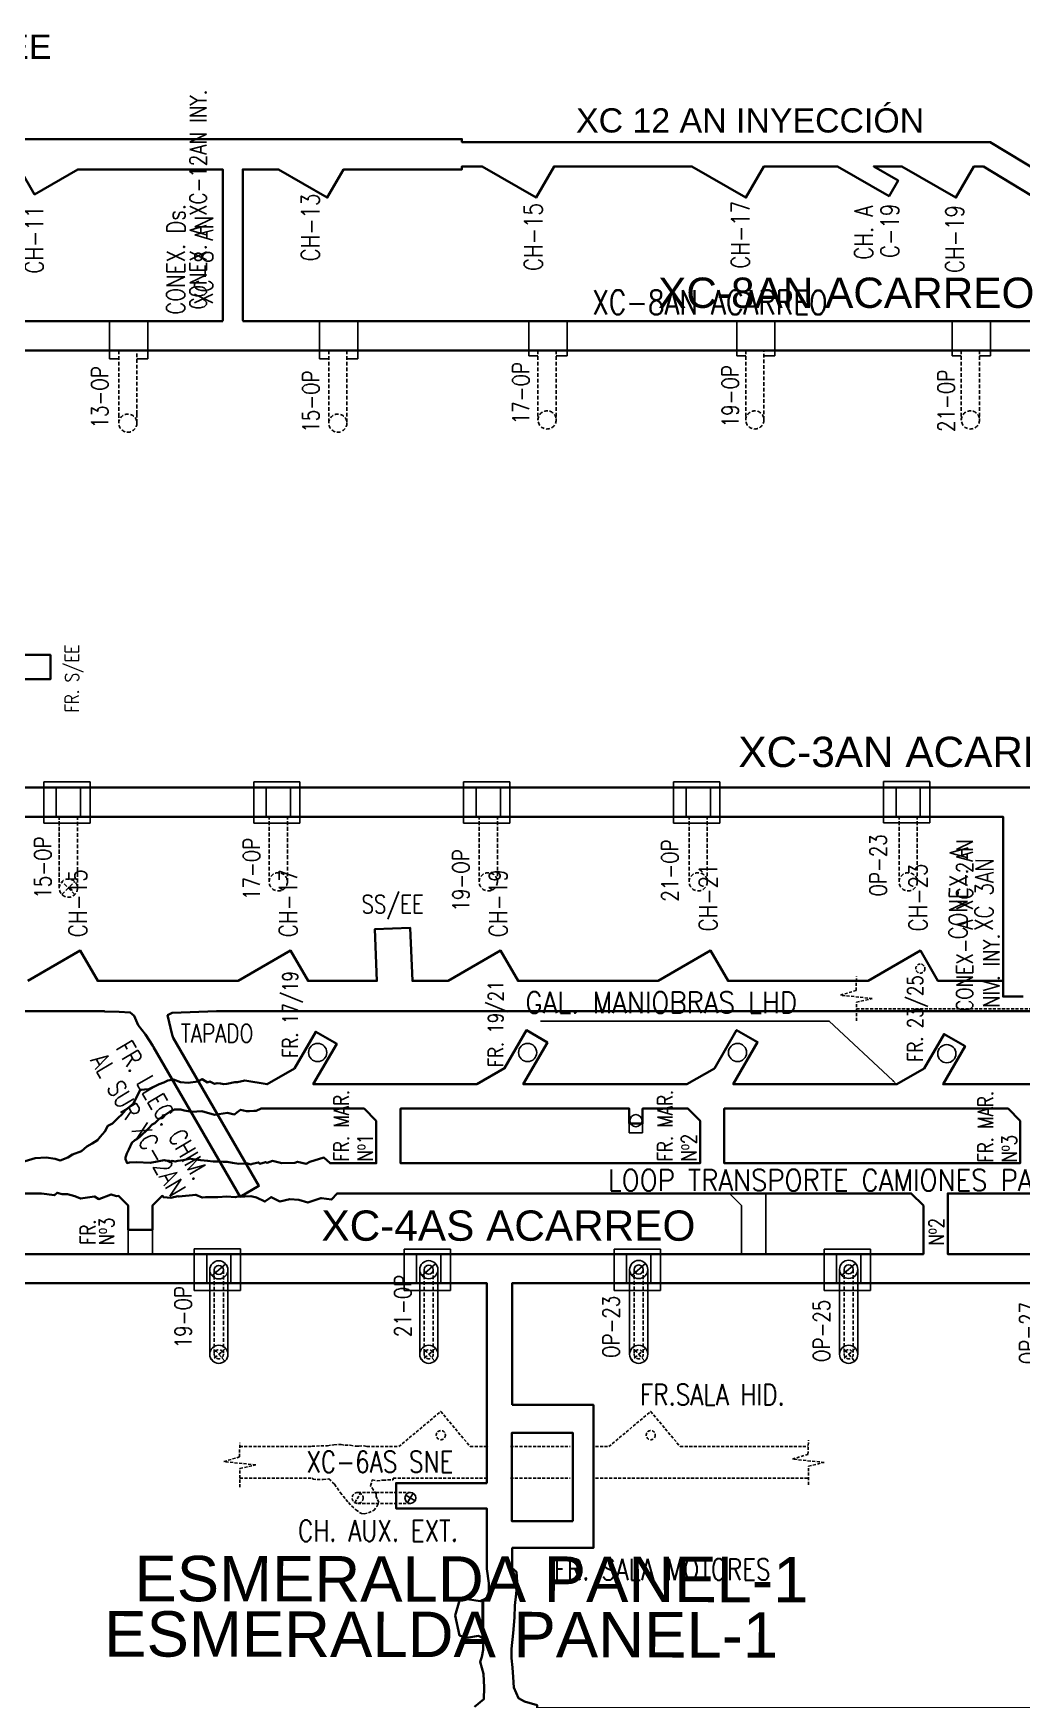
# Model space of a CAD drawing. Header units: millimetres. Extents: x -28 to 1943, y -5245 to 2752.
# Drawn here: x 1180.9 to 1343.9, y -2032.4 to -1757.3 of the extents above; entities that cross this region are included whole.
import ezdxf
from ezdxf.enums import TextEntityAlignment as Align

# ---------------------------------------------------------------- set-up
doc = ezdxf.new("R2010")
doc.units = ezdxf.units.MM
doc.linetypes.add('DASHED', pattern=[0.75, 0.5, -0.25])
doc.linetypes.add('HIDDEN', pattern=[0.375, 0.25, -0.125])
doc.styles.add('ARIAL', font='arial.ttf')
doc.styles.add('DG-T1-473 TO 560$1$Standard', font='arial.ttf')
doc.styles.add('ROMANS', font='romans.shx', dxfattribs={"width": 0.8})

msp = doc.modelspace()

# ---------------------------------------------------------------- linework, layer by layer
at = {"color": 8, "linetype": 'DASHED'}
for p, q in [((1212.137, -1804.84), (1212.137, -1779.758)), ((1215.437, -1804.84), (1215.437, -1779.758))]:
    msp.add_line(p, q, dxfattribs=at)
at = {"color": 7, "linetype": 'Continuous'}
for p, q in [((1012.719, -1804.835), (1212.137, -1804.835)), ((1012.719, -1804.835), (1212.137, -1804.835)), ((1012.719, -1804.835), (1212.137, -1804.835)), ((1215.437, -1804.835), (1350.218, -1804.835))]:
    msp.add_line(p, q, dxfattribs=at)
at = {"color": 7}
for p, q in [((1099.669, -1804.837), (1212.137, -1804.84)), ((1099.669, -1804.837), (1212.137, -1804.84)), ((1193.466, -1804.861), (1193.466, -1811.041)), ((1193.466, -1804.861), (1193.466, -1811.041)), ((1199.766, -1811.041), (1199.766, -1804.861)), ((1199.766, -1811.041), (1199.766, -1804.861)), ((1228.107, -1804.835), (1228.107, -1811.015)), ((1234.407, -1811.015), (1234.407, -1804.835)), ((1262.632, -1804.832), (1262.632, -1810.519)), ((1262.632, -1804.832), (1262.632, -1810.519)), ((1262.632, -1804.832), (1262.632, -1810.519)), ((1262.632, -1804.832), (1262.632, -1810.519)), ((1262.632, -1804.832), (1262.632, -1810.519)), ((1268.932, -1810.519), (1268.932, -1804.832)), ((1268.932, -1810.519), (1268.932, -1804.832)), ((1268.932, -1810.519), (1268.932, -1804.832)), ((1268.932, -1810.519), (1268.932, -1804.832)), ((1268.932, -1810.519), (1268.932, -1804.832)), ((1296.922, -1804.832), (1296.922, -1810.519)), ((1303.222, -1810.519), (1303.222, -1804.832)), ((1303.222, -1810.519), (1303.222, -1804.832)), ((1303.222, -1810.519), (1303.222, -1804.832)), ((1303.222, -1810.519), (1303.222, -1804.832)), ((1303.222, -1810.519), (1303.222, -1804.832)), ((1332.482, -1804.832), (1332.482, -1810.519)), ((1338.782, -1810.519), (1338.782, -1804.832)), ((1193.466, -1811.041), (1194.966, -1811.041)), ((1193.466, -1811.041), (1194.966, -1811.041)), ((1197.966, -1811.041), (1199.766, -1811.041)), ((1197.966, -1811.041), (1199.766, -1811.041)), ((1228.107, -1811.015), (1229.607, -1811.015)), ((1228.107, -1811.015), (1229.607, -1811.015)), ((1228.107, -1811.015), (1229.607, -1811.015)), ((1232.607, -1811.015), (1234.407, -1811.015)), ((1262.632, -1810.519), (1264.132, -1810.519)), ((1262.632, -1810.519), (1264.132, -1810.519)), ((1262.632, -1810.519), (1264.132, -1810.519)), ((1262.632, -1810.519), (1264.132, -1810.519)), ((1262.632, -1810.519), (1264.132, -1810.519)), ((1267.132, -1810.519), (1268.932, -1810.519)), ((1267.132, -1810.519), (1268.932, -1810.519)), ((1267.132, -1810.519), (1268.932, -1810.519)), ((1267.132, -1810.519), (1268.932, -1810.519)), ((1267.132, -1810.519), (1268.932, -1810.519)), ((1296.922, -1810.519), (1298.422, -1810.519)), ((1296.922, -1810.519), (1298.422, -1810.519)), ((1296.922, -1810.519), (1298.422, -1810.519)), ((1296.922, -1810.519), (1298.422, -1810.519)), ((1296.922, -1810.519), (1298.422, -1810.519)), ((1296.922, -1810.519), (1298.422, -1810.519)), ((1296.922, -1810.519), (1298.422, -1810.519)), ((1296.922, -1810.519), (1298.422, -1810.519)), ((1296.922, -1810.519), (1298.422, -1810.519)), ((1301.422, -1810.519), (1303.222, -1810.519)), ((1301.422, -1810.519), (1303.222, -1810.519)), ((1301.422, -1810.519), (1303.222, -1810.519)), ((1301.422, -1810.519), (1303.222, -1810.519)), ((1301.422, -1810.519), (1303.222, -1810.519)), ((1332.482, -1810.519), (1333.982, -1810.519)), ((1332.482, -1810.519), (1333.982, -1810.519)), ((1332.482, -1810.519), (1333.982, -1810.519)), ((1332.482, -1810.519), (1333.982, -1810.519)), ((1332.482, -1810.519), (1333.982, -1810.519)), ((1332.482, -1810.519), (1333.982, -1810.519)), ((1332.482, -1810.519), (1333.982, -1810.519)), ((1332.482, -1810.519), (1333.982, -1810.519)), ((1332.482, -1810.519), (1333.982, -1810.519)), ((1336.982, -1810.519), (1338.782, -1810.519)), ((1336.982, -1810.519), (1338.782, -1810.519)), ((1336.982, -1810.519), (1338.782, -1810.519)), ((1336.982, -1810.519), (1338.782, -1810.519)), ((1336.982, -1810.519), (1338.782, -1810.519)), ((1336.982, -1810.519), (1338.782, -1810.519)), ((1336.982, -1810.519), (1338.782, -1810.519)), ((1336.982, -1810.519), (1338.782, -1810.519)), ((1336.982, -1810.519), (1338.782, -1810.519)), ((1182.585, -1880.892), (1190.226, -1880.892)), ((1182.585, -1887.716), (1182.585, -1880.892)), ((1190.226, -1880.892), (1190.226, -1887.716)), ((1217.226, -1880.878), (1224.867, -1880.878)), ((1217.226, -1887.702), (1217.226, -1880.878)), ((1224.867, -1880.878), (1224.867, -1887.702)), ((1251.867, -1880.863), (1259.508, -1880.863)), ((1251.867, -1887.687), (1251.867, -1880.863)), ((1259.508, -1880.863), (1259.508, -1887.687)), ((1286.508, -1880.848), (1294.149, -1880.848)), ((1286.508, -1887.672), (1286.508, -1880.848)), ((1294.149, -1880.848), (1294.149, -1887.672)), ((1321.149, -1880.834), (1328.79, -1880.834)), ((1321.149, -1887.658), (1321.149, -1880.834)), ((1328.79, -1880.834), (1328.79, -1887.658)), ((1184.651, -1886.635), (1184.651, -1881.835)), ((1184.651, -1886.635), (1184.651, -1881.835)), ((1184.651, -1886.635), (1184.651, -1881.835)), ((1188.651, -1886.635), (1188.651, -1881.835)), ((1219.292, -1886.635), (1219.292, -1881.835)), ((1219.292, -1886.635), (1219.292, -1881.835)), ((1219.292, -1886.635), (1219.292, -1881.835)), ((1219.292, -1886.635), (1219.292, -1881.835)), ((1223.292, -1886.635), (1223.292, -1881.835)), ((1223.292, -1886.635), (1223.292, -1881.835)), ((1223.292, -1886.635), (1223.292, -1881.835)), ((1223.292, -1886.635), (1223.292, -1881.835)), ((1253.933, -1886.635), (1253.933, -1881.835)), ((1253.933, -1886.635), (1253.933, -1881.835)), ((1253.933, -1886.635), (1253.933, -1881.835)), ((1253.933, -1886.635), (1253.933, -1881.835)), ((1253.933, -1886.635), (1253.933, -1881.835)), ((1253.933, -1886.635), (1253.933, -1881.835)), ((1253.933, -1886.635), (1253.933, -1881.835)), ((1253.933, -1886.635), (1253.933, -1881.835)), ((1253.933, -1886.635), (1253.933, -1881.835)), ((1253.933, -1886.635), (1253.933, -1881.835)), ((1257.933, -1886.635), (1257.933, -1881.835)), ((1257.933, -1886.635), (1257.933, -1881.835)), ((1257.933, -1886.635), (1257.933, -1881.835)), ((1257.933, -1886.635), (1257.933, -1881.835)), ((1257.933, -1886.635), (1257.933, -1881.835)), ((1257.933, -1886.635), (1257.933, -1881.835)), ((1257.933, -1886.635), (1257.933, -1881.835)), ((1257.933, -1886.635), (1257.933, -1881.835)), ((1257.933, -1886.635), (1257.933, -1881.835)), ((1257.933, -1886.635), (1257.933, -1881.835)), ((1288.574, -1886.635), (1288.574, -1881.835)), ((1288.574, -1886.635), (1288.574, -1881.835)), ((1288.574, -1886.635), (1288.574, -1881.835)), ((1288.574, -1886.635), (1288.574, -1881.835)), ((1288.574, -1886.635), (1288.574, -1881.835)), ((1288.574, -1886.635), (1288.574, -1881.835)), ((1288.574, -1886.635), (1288.574, -1881.835)), ((1288.574, -1886.635), (1288.574, -1881.835)), ((1288.574, -1886.635), (1288.574, -1881.835)), ((1288.574, -1886.635), (1288.574, -1881.835)), ((1292.574, -1886.635), (1292.574, -1881.835)), ((1292.574, -1886.635), (1292.574, -1881.835)), ((1292.574, -1886.635), (1292.574, -1881.835)), ((1292.574, -1886.635), (1292.574, -1881.835)), ((1292.574, -1886.635), (1292.574, -1881.835)), ((1292.574, -1886.635), (1292.574, -1881.835)), ((1292.574, -1886.635), (1292.574, -1881.835)), ((1292.574, -1886.635), (1292.574, -1881.835)), ((1292.574, -1886.635), (1292.574, -1881.835)), ((1292.574, -1886.635), (1292.574, -1881.835)), ((1323.215, -1886.635), (1323.215, -1881.835)), ((1323.215, -1886.635), (1323.215, -1881.835)), ((1323.215, -1886.635), (1323.215, -1881.835)), ((1323.215, -1886.635), (1323.215, -1881.835)), ((1323.215, -1886.635), (1323.215, -1881.835)), ((1323.215, -1886.635), (1323.215, -1881.835)), ((1327.215, -1886.635), (1327.215, -1881.835)), ((1327.215, -1886.635), (1327.215, -1881.835)), ((1327.215, -1886.635), (1327.215, -1881.835)), ((1327.215, -1886.635), (1327.215, -1881.835)), ((1327.215, -1886.635), (1327.215, -1881.835)), ((1327.215, -1886.635), (1327.215, -1881.835)), ((1190.226, -1887.716), (1182.585, -1887.716)), ((1224.867, -1887.702), (1217.226, -1887.702)), ((1259.508, -1887.687), (1251.867, -1887.687)), ((1294.149, -1887.672), (1286.508, -1887.672)), ((1328.79, -1887.658), (1321.149, -1887.658)), ((1207.411, -1964.868), (1207.411, -1957.956)), ((1207.411, -1957.956), (1215.052, -1957.956)), ((1215.052, -1957.956), (1215.052, -1964.868)), ((1242.052, -1958.044), (1249.693, -1958.044)), ((1242.052, -1964.868), (1242.052, -1958.044)), ((1249.693, -1958.044), (1249.693, -1964.868)), ((1276.693, -1958.044), (1284.334, -1958.044)), ((1276.693, -1964.868), (1276.693, -1958.044)), ((1284.334, -1958.044), (1284.334, -1964.868)), ((1311.334, -1958.044), (1318.975, -1958.044)), ((1311.334, -1964.868), (1311.334, -1958.044)), ((1318.975, -1958.044), (1318.975, -1964.868)), ((1209.477, -1963.635), (1209.477, -1958.835)), ((1213.477, -1963.635), (1213.477, -1958.835)), ((1244.118, -1963.635), (1244.118, -1958.835)), ((1244.118, -1963.635), (1244.118, -1958.835)), ((1248.118, -1963.635), (1248.118, -1958.835)), ((1248.118, -1963.635), (1248.118, -1958.835)), ((1278.759, -1963.635), (1278.759, -1958.835)), ((1278.759, -1963.635), (1278.759, -1958.835)), ((1282.759, -1963.635), (1282.759, -1958.835)), ((1282.759, -1963.635), (1282.759, -1958.835)), ((1313.4, -1963.635), (1313.4, -1958.835)), ((1313.4, -1963.635), (1313.4, -1958.835)), ((1313.4, -1963.635), (1313.4, -1958.835)), ((1313.4, -1963.635), (1313.4, -1958.835)), ((1317.4, -1963.635), (1317.4, -1958.835)), ((1317.4, -1963.635), (1317.4, -1958.835)), ((1317.4, -1963.635), (1317.4, -1958.835)), ((1317.4, -1963.635), (1317.4, -1958.835)), ((1317.4, -1963.635), (1317.4, -1958.835)), ((1317.4, -1963.635), (1317.4, -1958.835)), ((1215.052, -1964.868), (1207.411, -1964.868)), ((1249.693, -1964.868), (1242.052, -1964.868)), ((1284.334, -1964.868), (1276.693, -1964.868)), ((1318.975, -1964.868), (1311.334, -1964.868))]:
    msp.add_line(p, q, dxfattribs=at)
at = {"color": 7, "linetype": 'Continuous', "lineweight": 35}
msp.add_line((1215.437, -1804.835), (1350.218, -1804.835), dxfattribs=at)
at = {"color": 8, "linetype": 'HIDDEN', "ltscale": 2.5}
for p, q in [((1194.966, -1809.64), (1194.966, -1820.149)), ((1194.966, -1809.64), (1194.966, -1820.149)), ((1197.966, -1820.149), (1197.966, -1809.64)), ((1197.966, -1820.149), (1197.966, -1809.64)), ((1229.607, -1809.64), (1229.607, -1821.573)), ((1232.607, -1809.64), (1232.607, -1821.649)), ((1264.132, -1809.641), (1264.132, -1821.127)), ((1264.132, -1809.641), (1264.132, -1821.127)), ((1267.132, -1809.641), (1267.132, -1821.127)), ((1298.422, -1809.642), (1298.422, -1821.127)), ((1301.422, -1821.127), (1301.422, -1809.642)), ((1301.422, -1821.127), (1301.422, -1809.642)), ((1333.982, -1809.643), (1333.982, -1821.127)), ((1336.982, -1809.643), (1336.982, -1821.127)), ((1194.966, -1820.149), (1194.966, -1821.649)), ((1194.966, -1820.149), (1194.966, -1821.649)), ((1197.966, -1821.649), (1197.966, -1820.149)), ((1197.966, -1821.649), (1197.966, -1820.149)), ((1185.151, -1898.408), (1185.151, -1886.635)), ((1185.151, -1897.382), (1185.151, -1886.635)), ((1188.151, -1898.408), (1188.151, -1886.635)), ((1219.792, -1897.382), (1219.792, -1886.635)), ((1222.792, -1897.382), (1222.792, -1886.635)), ((1222.792, -1897.382), (1222.792, -1886.635)), ((1222.792, -1897.382), (1222.792, -1886.635)), ((1222.792, -1897.382), (1222.792, -1886.635)), ((1222.792, -1897.382), (1222.792, -1886.635)), ((1222.792, -1897.382), (1222.792, -1886.635)), ((1254.433, -1897.382), (1254.433, -1886.635)), ((1254.433, -1897.382), (1254.433, -1886.635)), ((1254.433, -1897.382), (1254.433, -1886.635)), ((1254.433, -1897.382), (1254.433, -1886.635)), ((1254.433, -1897.382), (1254.433, -1886.635)), ((1257.433, -1897.382), (1257.433, -1886.635)), ((1289.074, -1897.382), (1289.074, -1886.635)), ((1289.074, -1897.382), (1289.074, -1886.635)), ((1289.074, -1897.382), (1289.074, -1886.635)), ((1289.074, -1897.382), (1289.074, -1886.635)), ((1289.074, -1897.382), (1289.074, -1886.635)), ((1289.074, -1897.382), (1289.074, -1886.635)), ((1289.074, -1897.382), (1289.074, -1886.635)), ((1289.074, -1897.382), (1289.074, -1886.635)), ((1289.074, -1897.382), (1289.074, -1886.635)), ((1289.074, -1897.382), (1289.074, -1886.635)), ((1292.074, -1897.382), (1292.074, -1886.635)), ((1292.074, -1897.382), (1292.074, -1886.635)), ((1292.074, -1897.382), (1292.074, -1886.635)), ((1292.074, -1897.382), (1292.074, -1886.635)), ((1292.074, -1897.382), (1292.074, -1886.635)), ((1292.074, -1897.382), (1292.074, -1886.635)), ((1292.074, -1897.382), (1292.074, -1886.635)), ((1292.074, -1897.382), (1292.074, -1886.635)), ((1292.074, -1897.382), (1292.074, -1886.635)), ((1292.074, -1897.382), (1292.074, -1886.635)), ((1323.715, -1897.382), (1323.715, -1886.635)), ((1326.715, -1897.382), (1326.715, -1886.635)), ((1187.728, -1899.466), (1185.588, -1897.363)), ((1185.593, -1899.485), (1187.695, -1897.345)), ((1210.727, -1961.451), (1210.727, -1975.382)), ((1212.227, -1961.451), (1212.227, -1975.382)), ((1245.368, -1961.422), (1245.368, -1975.382)), ((1246.868, -1961.422), (1246.868, -1975.382)), ((1280.009, -1961.393), (1280.009, -1975.382)), ((1281.509, -1961.393), (1281.509, -1975.382)), ((1314.65, -1961.364), (1314.65, -1975.382)), ((1316.15, -1961.364), (1316.15, -1975.382)), ((1212.61, -1974.399), (1210.344, -1976.366)), ((1212.46, -1976.515), (1210.494, -1974.249)), ((1247.251, -1974.399), (1244.985, -1976.366)), ((1247.101, -1976.515), (1245.135, -1974.249)), ((1281.892, -1974.399), (1279.626, -1976.366)), ((1281.742, -1976.515), (1279.776, -1974.249)), ((1316.533, -1974.399), (1314.267, -1976.366)), ((1316.383, -1976.515), (1314.417, -1974.249))]:
    msp.add_line(p, q, dxfattribs=at)
at = {"color": 252, "linetype": 'DASHED'}
for p, q in [((1327.247, -1908.746), (1318.593, -1913.743)), ((1330.132, -1913.743), (1327.247, -1908.746)), ((1316.658, -1913.744), (1318.593, -1913.743)), ((1330.132, -1913.743), (1340.886, -1913.743)), ((1316.694, -1918.339), (1379.162, -1918.346)), ((1241.176, -1990.635), (1248.094, -1984.831)), ((1248.094, -1984.831), (1252.964, -1990.635)), ((1275.817, -1990.635), (1282.735, -1984.831)), ((1282.735, -1984.831), (1287.605, -1990.635)), ((1214.927, -1990.635), (1226.827, -1990.635)), ((1226.827, -1990.554), (1226.827, -1990.635)), ((1235.901, -1990.635), (1241.176, -1990.635)), ((1252.964, -1990.635), (1255.983, -1990.635)), ((1259.583, -1990.635), (1269.433, -1990.635)), ((1273.633, -1990.635), (1275.817, -1990.635)), ((1287.605, -1990.635), (1308.648, -1990.635)), ((1214.959, -1995.835), (1226.962, -1995.835)), ((1226.962, -1996.016), (1226.962, -1995.835)), ((1240.247, -1995.835), (1255.983, -1995.835)), ((1240.247, -1996.129), (1240.247, -1995.835)), ((1259.583, -1995.835), (1269.433, -1995.835)), ((1273.633, -1995.835), (1308.648, -1995.835)), ((1233.911, -1999.864), (1234.861, -1998.335)), ((1234.404, -1999.999), (1243.088, -1999.999)), ((1234.413, -1998.199), (1243.088, -1998.199))]:
    msp.add_line(p, q, dxfattribs=at)
for p, q in [((1219.431, -1930.811), (1223.951, -1928.202)), ((1279.2, -1938.811), (1279.2, -1936.811)), ((1281.4, -1938.811, 30.096), (1279.2, -1938.811, 30.096)), ((1281.4, -1938.811), (1281.4, -1937.305)), ((1295.735, -1948.835), (1297.735, -1950.835)), ((1301.735, -1958.711), (1301.735, -1948.835)), ((1297.735, -1950.835), (1297.735, -1958.711)), ((1209.977, -1961.451), (1209.977, -1971.108)), ((1212.61, -1960.468), (1210.344, -1962.435)), ((1212.977, -1961.451), (1212.977, -1971.108)), ((1244.618, -1961.422), (1244.618, -1975.382)), ((1247.251, -1960.439), (1244.985, -1962.406)), ((1247.618, -1961.422), (1247.618, -1975.382)), ((1279.259, -1961.393), (1279.259, -1975.382)), ((1281.892, -1960.41), (1279.626, -1962.377)), ((1282.259, -1961.393), (1282.259, -1975.382)), ((1313.9, -1961.364), (1313.9, -1972.5)), ((1316.533, -1960.381), (1314.267, -1962.348)), ((1316.9, -1961.364), (1316.9, -1972.5)), ((1209.977, -1971.108), (1209.977, -1975.382)), ((1212.977, -1971.108), (1212.977, -1975.382)), ((1313.9, -1972.5), (1313.9, -1975.382)), ((1316.9, -1972.5), (1316.9, -1975.382)), ((1242.324, -1998.624), (1243.852, -1999.575)), ((1242.613, -1999.864), (1243.563, -1998.335))]:
    msp.add_line(p, q)
at = {"linetype": 'Continuous'}
for p, q in [((1254.952, -2022.188), (1254.952, -2015.945)), ((1255.152, -2022.29), (1255.152, -2015.854))]:
    msp.add_line(p, q, dxfattribs=at)
at = {"color": 254, "lineweight": 35}
msp.add_lwpolyline([(910.644, -1786.991), (916.018, -1780.586), (923.651, -1786.991), (945.285, -1786.991), (950.74, -1780.655), (958.292, -1786.991), (979.926, -1786.991), (985.3, -1780.586), (991.635, -1785.903), (1003.641, -1778.271, -0.1425267), (1015.712, -1774.758), (1172.686, -1774.758), (1172.686, -1763.42), (1178.045, -1763.42), (1178.045, -1774.758), (1251.592, -1774.758), (1251.592, -1775.258), (1338.752, -1775.258), (1347.188, -1780.387), (1358.787, -1781.608), (1358.21, -1787.089), (1370.004, -1794.259)], format="xyb", dxfattribs=at)
for points in [[(1178.68, -1779.758), (1181.07, -1783.898), (1188.241, -1779.758), (1212.137, -1779.758), (1212.137, -1804.732)], [(1350.218, -1786.911), (1337.631, -1779.258), (1336.069, -1779.258), (1333.099, -1784.403), (1324.187, -1779.258), (1319.53, -1779.258), (1323.554, -1781.581), (1322.054, -1784.18), (1313.531, -1779.258), (1301.428, -1779.258), (1298.458, -1784.403), (1289.546, -1779.258), (1266.787, -1779.258), (1263.817, -1784.403), (1254.905, -1779.258), (1251.592, -1779.258), (1251.592, -1779.758), (1232.048, -1779.758), (1229.36, -1784.414), (1221.297, -1779.758), (1215.437, -1779.758), (1215.437, -1804.732)], [(1340.886, -1886.735), (1340.886, -1913.743), (1330.132, -1913.743), (1327.247, -1908.746), (1318.593, -1913.743), (1295.492, -1913.744), (1292.606, -1908.746), (1283.95, -1913.745), (1260.852, -1913.746), (1257.965, -1908.746), (1249.307, -1913.746), (1243.413, -1913.746), (1243.043, -1904.958), (1237.204, -1905.204), (1237.564, -1913.746), (1226.211, -1913.747), (1223.324, -1908.746), (1214.662, -1913.747), (1191.499, -1913.748), (1188.611, -1908.746), (1179.949, -1913.748)], [(924.396, -1918.758), (1192.615, -1918.748), (1192.615, -1918.773), (1195.048, -1918.858), (1196.853, -1918.938), (1197.491, -1919.481), (1198.178, -1921.054), (1199.385, -1922.561), (1200.614, -1924.483), (1200.699, -1924.664), (1214.973, -1949.385), (1218.091, -1947.584), (1203.971, -1923.131), (1203.971, -1923.131), (1203.799, -1922.621), (1203.032, -1919.411), (1203.77, -1919.029), (1206.775, -1918.874), (1211.083, -1918.747), (1234.592, -1918.746), (1379.163, -1918.741)]]:
    msp.add_lwpolyline(points, dxfattribs=at)
at = {"color": 7, "lineweight": 35}
for points in [[(1212.137, -1804.835), (1012.719, -1804.835, 0.1449931), (946.055, -1824.582), (885.25, -1864.071, 0.1823348), (834.061, -1933.673, -0.5777399), (832.382, -1934.101), (813.844, -1915.083), (760.298, -1906.547), (758.744, -1905.57), (757.43, -1903.993), (756.768, -1902.364), (756.662, -1899.892), (758.327, -1889.452), (759.188, -1887.148), (761.039, -1885.251), (764.449, -1884.228), (830.378, -1884.228), (832.415, -1884.573), (834.148, -1885.506), (835.997, -1887.807)], [(1212.137, -1804.835), (1012.719, -1804.835, 0.1449931), (946.055, -1824.582), (885.25, -1864.071, 0.1823348), (834.061, -1933.673, -0.5777399), (832.382, -1934.101), (813.844, -1915.083), (760.298, -1906.547), (758.744, -1905.57), (757.43, -1903.993), (756.768, -1902.364), (756.662, -1899.892), (758.327, -1889.452), (759.188, -1887.148), (761.039, -1885.251), (764.449, -1884.228), (830.378, -1884.228), (832.415, -1884.573), (834.148, -1885.506), (835.997, -1887.807)], [(1530.027, -2050.309), (1483.68, -2037.185, 0.0586848), (1455.243, -2033.835), (1263.992, -2033.835), (1263.992, -2033.291), (1261.936, -2032.702), (1260.92, -2032.168), (1260.128, -2030.411), (1260.066, -2028.713), (1259.925, -2027.068), (1259.785, -2025.578), (1259.785, -2024.024), (1260.033, -2021.426), (1260.255, -2018.822), (1260.321, -2016.856), (1260.537, -2014.918), (1260.726, -2013.014), (1260.58, -2011.314), (1259.882, -2010.68), (1259.882, -2007.356), (1273.28, -2007.356), (1273.28, -1983.736), (1259.882, -1983.736)], [(1530.027, -2050.309), (1483.68, -2037.185, 0.0586848), (1455.243, -2033.835), (1263.992, -2033.835), (1263.992, -2033.291), (1261.936, -2032.702), (1260.92, -2032.168), (1260.128, -2030.411), (1260.066, -2028.713), (1259.925, -2027.068), (1259.785, -2025.578), (1259.785, -2024.024), (1260.033, -2021.426), (1260.255, -2018.822), (1260.321, -2016.856), (1260.537, -2014.918), (1260.726, -2013.014), (1260.58, -2011.314), (1259.882, -2010.68), (1259.882, -2007.356), (1273.28, -2007.356), (1273.28, -1983.736), (1259.882, -1983.736)]]:
    msp.add_lwpolyline(points, format="xyb", dxfattribs=at)
for points in [[(1175.188, -1809.639), (1416.342, -1809.644)], [(1175.188, -1809.639), (1416.342, -1809.644)], [(1175.188, -1863.927), (1183.688, -1863.927), (1183.688, -1859.927), (1175.188, -1859.927)], [(1175.188, -1863.927), (1183.688, -1863.927), (1183.688, -1859.927), (1175.188, -1859.927)], [(1431.196, -1872.545), (1431.613, -1872.531), (1432.048, -1872.509), (1432.752, -1872.885), (1433.589, -1872.803), (1434.223, -1872.528), (1434.367, -1872.454), (1434.508, -1872.507), (1434.681, -1872.581), (1435.859, -1872.249), (1436.514, -1872.102), (1436.91, -1872.079), (1437.785, -1871.943), (1438.208, -1872.064), (1439.185, -1872.181), (1440.048, -1872.203), (1440.537, -1872.614), (1440.967, -1873.098), (1441.468, -1874.035), (1441.47, -1874.038), (1442.914, -1881.835), (1175.188, -1881.835)], [(1431.196, -1872.545), (1431.613, -1872.531), (1432.048, -1872.509), (1432.752, -1872.885), (1433.589, -1872.803), (1434.223, -1872.528), (1434.367, -1872.454), (1434.508, -1872.507), (1434.681, -1872.581), (1435.859, -1872.249), (1436.514, -1872.102), (1436.91, -1872.079), (1437.785, -1871.943), (1438.208, -1872.064), (1439.185, -1872.181), (1440.048, -1872.203), (1440.537, -1872.614), (1440.967, -1873.098), (1441.468, -1874.035), (1441.47, -1874.038), (1442.914, -1881.835), (1175.188, -1881.835)], [(1134.933, -1886.635), (1340.886, -1886.635), (1340.886, -1916.332), (1344.186, -1916.332)], [(1134.933, -1886.635), (1340.886, -1886.635), (1340.886, -1916.332), (1344.186, -1916.332)], [(1543.988, -1958.835), (1331.735, -1958.834), (1331.735, -1948.835), (1402.677, -1948.835), (1413.642, -1945.897), (1421.91, -1937.63), (1424.848, -1926.665), (1424.848, -1903.906), (1421.91, -1892.941), (1415.604, -1886.635), (1474.993, -1886.635), (1474.993, -1913.933)], [(1543.988, -1958.835), (1331.735, -1958.834), (1331.735, -1948.835), (1402.677, -1948.835), (1413.642, -1945.897), (1421.91, -1937.63), (1424.848, -1926.665), (1424.848, -1903.906), (1421.91, -1892.941), (1415.604, -1886.635), (1474.993, -1886.635), (1474.993, -1913.933)], [(1323.341, -1930.813), (1296.346, -1930.81), (1300.363, -1923.852), (1296.899, -1921.852), (1293.242, -1928.185), (1288.697, -1930.81), (1261.704, -1930.811), (1265.705, -1923.882), (1262.241, -1921.882), (1258.613, -1928.165), (1258.613, -1928.165), (1254.029, -1930.811), (1227.063, -1930.811), (1230.924, -1924.123), (1227.46, -1922.123), (1223.951, -1928.202), (1219.431, -1930.811), (1215.763, -1930.19), (1214.543, -1930.435), (1214.118, -1930.457), (1212.794, -1930.735), (1212.296, -1930.811), (1211.745, -1930.675), (1211.198, -1930.599), (1210.783, -1930.714), (1210.004, -1930.35), (1209.61, -1930.509), (1208.71, -1929.952), (1208.033, -1930.351), (1206.404, -1930.554), (1205.135, -1930.467), (1203.975, -1930.045), (1203.051, -1930.203), (1202.392, -1930.495), (1201.647, -1930.774), (1199.954, -1931.595), (1198.483, -1931.743), (1197.389, -1933.955), (1196.096, -1935.099), (1195.436, -1935.87), (1194.91, -1936.306), (1193.921, -1937.286), (1193.165, -1937.689), (1192.672, -1938.604), (1191.9, -1939.472), (1191.458, -1940.06), (1190.573, -1940.594), (1189.711, -1941.06), (1188.824, -1941.87), (1187.36, -1942.396), (1186.576, -1942.897), (1185.274, -1943.368), (1184.498, -1943.115), (1183.007, -1942.921), (1181.177, -1942.994), (1178.432, -1943.835)], [(1323.341, -1930.813), (1296.346, -1930.81), (1300.363, -1923.852), (1296.899, -1921.852), (1293.242, -1928.185), (1288.697, -1930.81), (1261.704, -1930.811), (1265.705, -1923.882), (1262.241, -1921.882), (1258.613, -1928.165), (1258.613, -1928.165), (1254.029, -1930.811), (1227.063, -1930.811), (1230.924, -1924.123), (1227.46, -1922.123), (1223.951, -1928.202), (1219.431, -1930.811), (1215.763, -1930.19), (1214.543, -1930.435), (1214.118, -1930.457), (1212.794, -1930.735), (1212.296, -1930.811), (1211.745, -1930.675), (1211.198, -1930.599), (1210.783, -1930.714), (1210.004, -1930.35), (1209.61, -1930.509), (1208.71, -1929.952), (1208.033, -1930.351), (1206.404, -1930.554), (1205.135, -1930.467), (1203.975, -1930.045), (1203.051, -1930.203), (1202.392, -1930.495), (1201.647, -1930.774), (1199.954, -1931.595), (1198.483, -1931.743), (1197.389, -1933.955), (1196.096, -1935.099), (1195.436, -1935.87), (1194.91, -1936.306), (1193.921, -1937.286), (1193.165, -1937.689), (1192.672, -1938.604), (1191.9, -1939.472), (1191.458, -1940.06), (1190.573, -1940.594), (1189.711, -1941.06), (1188.824, -1941.87), (1187.36, -1942.396), (1186.576, -1942.897), (1185.274, -1943.368), (1184.498, -1943.115), (1183.007, -1942.921), (1181.177, -1942.994), (1178.432, -1943.835)], [(1357.962, -1930.811), (1330.986, -1930.811), (1334.617, -1924.528), (1331.153, -1922.522), (1327.879, -1928.192), (1323.343, -1930.811)], [(1357.962, -1930.811), (1330.986, -1930.811), (1334.617, -1924.528), (1331.153, -1922.522), (1327.879, -1928.192), (1323.343, -1930.811)], [(1237.461, -1936.86), (1237.461, -1943.835), (1229.838, -1943.835), (1228.808, -1942.917), (1226.518, -1943.613), (1225.881, -1943.924), (1224.464, -1943.6), (1224.041, -1943.767), (1221.877, -1943.805), (1220.312, -1943.447), (1219.433, -1943.765), (1219.178, -1943.642), (1218.22, -1943.918), (1218.043, -1943.695), (1216.979, -1943.947), (1216.833, -1944.033), (1216.183, -1943.903), (1215.991, -1943.88), (1214.761, -1943.915), (1213.758, -1943.801), (1212.871, -1943.635), (1212.186, -1943.638), (1211.257, -1943.565), (1210.516, -1943.536), (1209.619, -1943.432), (1208.487, -1943.339), (1207.546, -1943.218), (1206.911, -1943.131), (1206.836, -1943.079), (1205.595, -1943.342), (1204.741, -1943.472), (1204.264, -1943.556), (1203.756, -1943.452), (1203.581, -1943.581), (1203.475, -1943.679), (1203.212, -1943.536), (1203.004, -1943.466), (1202.441, -1943.329), (1200.173, -1943.761), (1197.896, -1943.642), (1196.752, -1943.745), (1196.341, -1943.812), (1196.104, -1943.194), (1196.061, -1942.888), (1196.305, -1942.257), (1196.631, -1941.559), (1197.1, -1940.492), (1197.629, -1940.024), (1197.968, -1939.868), (1198.395, -1939.544), (1199.876, -1938.094), (1200.458, -1937.465), (1200.903, -1937.211), (1201.587, -1936.571), (1202.144, -1936.168), (1202.584, -1935.901), (1203.44, -1935.285), (1204.18, -1934.966), (1205.189, -1934.975), (1205.756, -1935.12), (1207.022, -1935.343), (1208.673, -1935.234), (1210.769, -1935.835), (1212.916, -1935.528), (1213.815, -1935.749), (1214.066, -1935.782), (1214.436, -1935.47), (1215.06, -1935.009), (1216.02, -1935.223), (1216.504, -1935.256), (1217.3, -1935.172), (1217.637, -1935.168), (1218.454, -1934.811), (1235.437, -1934.811), (1237.461, -1936.836)], [(1237.461, -1936.86), (1237.461, -1943.835), (1229.838, -1943.835), (1228.808, -1942.917), (1226.518, -1943.613), (1225.881, -1943.924), (1224.464, -1943.6), (1224.041, -1943.767), (1221.877, -1943.805), (1220.312, -1943.447), (1219.433, -1943.765), (1219.178, -1943.642), (1218.22, -1943.918), (1218.043, -1943.695), (1216.979, -1943.947), (1216.833, -1944.033), (1216.183, -1943.903), (1215.991, -1943.88), (1214.761, -1943.915), (1213.758, -1943.801), (1212.871, -1943.635), (1212.186, -1943.638), (1211.257, -1943.565), (1210.516, -1943.536), (1209.619, -1943.432), (1208.487, -1943.339), (1207.546, -1943.218), (1206.911, -1943.131), (1206.836, -1943.079), (1205.595, -1943.342), (1204.741, -1943.472), (1204.264, -1943.556), (1203.756, -1943.452), (1203.581, -1943.581), (1203.475, -1943.679), (1203.212, -1943.536), (1203.004, -1943.466), (1202.441, -1943.329), (1200.173, -1943.761), (1197.896, -1943.642), (1196.752, -1943.745), (1196.341, -1943.812), (1196.104, -1943.194), (1196.061, -1942.888), (1196.305, -1942.257), (1196.631, -1941.559), (1197.1, -1940.492), (1197.629, -1940.024), (1197.968, -1939.868), (1198.395, -1939.544), (1199.876, -1938.094), (1200.458, -1937.465), (1200.903, -1937.211), (1201.587, -1936.571), (1202.144, -1936.168), (1202.584, -1935.901), (1203.44, -1935.285), (1204.18, -1934.966), (1205.189, -1934.975), (1205.756, -1935.12), (1207.022, -1935.343), (1208.673, -1935.234), (1210.769, -1935.835), (1212.916, -1935.528), (1213.815, -1935.749), (1214.066, -1935.782), (1214.436, -1935.47), (1215.06, -1935.009), (1216.02, -1935.223), (1216.504, -1935.256), (1217.3, -1935.172), (1217.637, -1935.168), (1218.454, -1934.811), (1235.437, -1934.811), (1237.461, -1936.836)], [(1241.88, -1934.811), (1279.2, -1934.811), (1241.461, -1934.811), (1241.461, -1943.835), (1290.881, -1943.835), (1290.881, -1936.82), (1288.878, -1934.811), (1281.4, -1934.811), (1281.4, -1937.305), (1279.2, -1937.305), (1279.2, -1934.811)], [(1241.88, -1934.811), (1279.2, -1934.811), (1241.461, -1934.811), (1241.461, -1943.835), (1290.881, -1943.835), (1290.881, -1936.82), (1288.878, -1934.811), (1281.4, -1934.811), (1281.4, -1937.305), (1279.2, -1937.305), (1279.2, -1934.811)], [(1343.694, -1936.82), (1343.694, -1943.835), (1294.881, -1943.835), (1294.881, -1934.811), (1341.691, -1934.811), (1343.694, -1936.815)], [(1343.694, -1936.82), (1343.694, -1943.835), (1294.881, -1943.835), (1294.881, -1934.811), (1341.691, -1934.811), (1343.694, -1936.815)], [(952.638, -1958.832), (1327.735, -1958.834), (1327.735, -1950.835), (1325.735, -1948.835), (1230.998, -1948.835), (1230.05, -1949.834), (1228.406, -1949.632), (1228.29, -1949.614), (1226.162, -1950.326), (1224.678, -1949.895), (1223.187, -1949.79), (1221.54, -1950.149), (1220.089, -1949.424), (1219.074, -1950.167), (1217.704, -1949.501), (1216.778, -1949.256), (1215.752, -1949.312), (1214.67, -1949.323), (1214.185, -1949.429), (1212.781, -1949.312), (1211.301, -1949.429), (1209.255, -1949.445), (1208.749, -1949.512), (1207.671, -1949.039), (1204.897, -1949.36), (1204.718, -1949.292), (1203.571, -1949.546), (1202.343, -1949.471), (1202.249, -1949.274), (1202.117, -1949.25), (1200.532, -1950.835), (1200.532, -1954.835), (1196.532, -1954.835), (1196.532, -1950.835), (1194.947, -1949.251), (1194.574, -1949.254), (1193.719, -1948.981), (1191.676, -1949.763), (1190.979, -1949.32), (1188.666, -1949.685), (1187.726, -1949.288), (1186.518, -1948.97), (1185.635, -1948.956), (1184.797, -1948.709), (1184.386, -1949.134), (1182.195, -1948.835), (1167.829, -1948.835)], [(952.638, -1958.832), (1327.735, -1958.834), (1327.735, -1950.835), (1325.735, -1948.835), (1230.998, -1948.835), (1230.05, -1949.834), (1228.406, -1949.632), (1228.29, -1949.614), (1226.162, -1950.326), (1224.678, -1949.895), (1223.187, -1949.79), (1221.54, -1950.149), (1220.089, -1949.424), (1219.074, -1950.167), (1217.704, -1949.501), (1216.778, -1949.256), (1215.752, -1949.312), (1214.67, -1949.323), (1214.185, -1949.429), (1212.781, -1949.312), (1211.301, -1949.429), (1209.255, -1949.445), (1208.749, -1949.512), (1207.671, -1949.039), (1204.897, -1949.36), (1204.718, -1949.292), (1203.571, -1949.546), (1202.343, -1949.471), (1202.249, -1949.274), (1202.117, -1949.25), (1200.532, -1950.835), (1200.532, -1954.835), (1196.532, -1954.835), (1196.532, -1950.835), (1194.947, -1949.251), (1194.574, -1949.254), (1193.719, -1948.981), (1191.676, -1949.763), (1190.979, -1949.32), (1188.666, -1949.685), (1187.726, -1949.288), (1186.518, -1948.97), (1185.635, -1948.956), (1184.797, -1948.709), (1184.386, -1949.134), (1182.195, -1948.835), (1167.829, -1948.835)], [(1253.67, -2033.602), (1255.198, -2032.334), (1255.246, -2030.387), (1255.166, -2028.118), (1254.577, -2026.184), (1254.867, -2025.311), (1255.109, -2024.154), (1255.152, -2022.29), (1254.332, -2021.872), (1252.403, -2022.176), (1251.196, -2021.825), (1250.493, -2018.497), (1251.185, -2016.04), (1252.497, -2015.798), (1254.574, -2016.118), (1255.407, -2015.737), (1256.019, -2015.21), (1256.011, -2013.168), (1255.682, -2010.779), (1255.682, -2000.835), (1240.731, -2000.835), (1240.731, -1996.635), (1255.682, -1996.635), (1255.682, -1963.635), (955.232, -1963.635)], [(1253.67, -2033.602), (1255.198, -2032.334), (1255.246, -2030.387), (1255.166, -2028.118), (1254.577, -2026.184), (1254.867, -2025.311), (1255.109, -2024.154), (1255.152, -2022.29), (1254.332, -2021.872), (1252.403, -2022.176), (1251.196, -2021.825), (1250.493, -2018.497), (1251.185, -2016.04), (1252.497, -2015.798), (1254.574, -2016.118), (1255.407, -2015.737), (1256.019, -2015.21), (1256.011, -2013.168), (1255.682, -2010.779), (1255.682, -2000.835), (1240.731, -2000.835), (1240.731, -1996.635), (1255.682, -1996.635), (1255.682, -1963.635), (955.232, -1963.635)], [(1579.407, -1963.635), (1259.882, -1963.635), (1259.882, -1983.736)], [(1579.407, -1963.635), (1259.882, -1963.635), (1259.882, -1983.736)], [(1269.882, -2002.961), (1269.882, -1988.336), (1259.842, -1988.336), (1259.842, -2002.961), (1269.879, -2002.961)], [(1269.882, -2002.961), (1269.882, -1988.336), (1259.842, -1988.336), (1259.842, -2002.961), (1269.879, -2002.961)]]:
    msp.add_lwpolyline(points, dxfattribs=at)
at = {"color": 252, "linetype": 'DASHED'}
for points in [[(1316.688, -1920.331), (1316.698, -1917.242), (1319.293, -1916.646), (1314.03, -1916.097), (1316.613, -1915.329), (1316.679, -1912.992)], [(1214.954, -1997.33), (1214.964, -1994.241), (1217.559, -1993.645), (1212.297, -1993.096), (1214.879, -1992.328), (1214.946, -1989.991)], [(1226.827, -1990.554), (1229.392, -1990.489), (1230.476, -1990.31), (1231.658, -1990.27), (1232.304, -1990.407), (1233.167, -1990.405), (1234.048, -1990.539), (1234.59, -1990.566), (1235.453, -1990.486), (1235.901, -1990.626)], [(1308.763, -1996.923), (1308.773, -1993.834), (1311.368, -1993.238), (1306.106, -1992.688), (1308.688, -1991.921), (1308.755, -1989.584)], [(1226.962, -1996.016), (1228.681, -1996.07), (1229.653, -1995.951), (1230.573, -1996.834), (1231.514, -1998.214), (1232.853, -1999.862), (1234.078, -2001.08), (1235.019, -2001.687), (1235.459, -2001.734), (1236.147, -2001.544), (1237.029, -2001.168), (1237.562, -2000.527), (1237.852, -1999.83), (1237.582, -1999.267), (1237.428, -1998.853), (1237.464, -1998.449), (1237.006, -1997.801), (1236.522, -1997.116), (1236.799, -1996.105), (1237.589, -1996.29), (1238.584, -1996.146), (1240.247, -1996.129)]]:
    msp.add_lwpolyline(points, dxfattribs=at)
at = {"color": 7}
msp.add_lwpolyline([(1322.684, -1930.197), (1312.202, -1920.375), (1264.552, -1920.375)], dxfattribs=at)
at = {"color": 7, "linetype": 'Continuous'}
for points in [[(1181.177, -1942.994), (1183.007, -1942.921), (1184.498, -1943.115), (1185.274, -1943.368), (1186.576, -1942.897), (1187.36, -1942.396), (1188.824, -1941.87), (1189.711, -1941.06), (1190.573, -1940.594), (1191.458, -1940.06), (1191.9, -1939.472), (1192.672, -1938.604), (1193.165, -1937.689), (1193.921, -1937.286), (1194.91, -1936.306), (1195.436, -1935.87), (1196.096, -1935.099), (1197.389, -1933.955), (1198.483, -1931.743), (1199.954, -1931.595), (1201.647, -1930.774), (1202.392, -1930.495), (1203.051, -1930.203), (1203.975, -1930.045), (1205.135, -1930.467), (1206.404, -1930.554), (1208.033, -1930.351), (1208.71, -1929.952), (1209.61, -1930.509), (1210.004, -1930.35), (1210.783, -1930.714), (1211.198, -1930.599), (1211.745, -1930.675), (1212.306, -1930.745), (1212.794, -1930.735), (1214.118, -1930.457), (1214.543, -1930.435), (1215.763, -1930.19)], [(1181.177, -1942.994), (1183.007, -1942.921), (1184.498, -1943.115), (1185.274, -1943.368), (1186.576, -1942.897), (1187.36, -1942.396), (1188.824, -1941.87), (1189.711, -1941.06), (1190.573, -1940.594), (1191.458, -1940.06), (1191.9, -1939.472), (1192.672, -1938.604), (1193.165, -1937.689), (1193.921, -1937.286), (1194.91, -1936.306), (1195.436, -1935.87), (1196.096, -1935.099), (1197.389, -1933.955), (1198.483, -1931.743), (1199.954, -1931.595), (1201.647, -1930.774), (1202.392, -1930.495), (1203.051, -1930.203), (1203.975, -1930.045), (1205.135, -1930.467), (1206.404, -1930.554), (1208.033, -1930.351), (1208.71, -1929.952), (1209.61, -1930.509), (1210.004, -1930.35), (1210.783, -1930.714), (1211.198, -1930.599), (1211.745, -1930.675), (1212.306, -1930.745), (1212.794, -1930.735), (1214.118, -1930.457), (1214.543, -1930.435), (1215.763, -1930.19)], [(1194.947, -1949.251), (1194.574, -1949.254), (1193.719, -1948.981), (1191.676, -1949.763), (1190.979, -1949.32), (1188.666, -1949.685), (1187.726, -1949.288), (1186.518, -1948.97), (1185.635, -1948.956), (1184.797, -1948.709), (1184.386, -1949.134), (1182.955, -1948.939)], [(1194.947, -1949.251), (1194.574, -1949.254), (1193.719, -1948.981), (1191.676, -1949.763), (1190.979, -1949.32), (1188.666, -1949.685), (1187.726, -1949.288), (1186.518, -1948.97), (1185.635, -1948.956), (1184.797, -1948.709), (1184.386, -1949.134), (1182.955, -1948.939)]]:
    msp.add_lwpolyline(points, dxfattribs=at)
for points in [[(1196.532, -1954.835), (1196.532, -1958.832)], [(1200.532, -1954.835), (1200.532, -1958.832)]]:
    msp.add_lwpolyline(points)
at = {"color": 8, "linetype": 'HIDDEN', "ltscale": 2.5}
for centre, radius in [((1196.466, -1821.649), 1.5), ((1231.107, -1821.649), 1.5), ((1265.632, -1821.127), 1.5), ((1299.922, -1821.127), 1.5), ((1335.482, -1821.127), 1.5), ((1335.482, -1821.127), 1.5), ((1335.482, -1821.127), 1.5), ((1335.482, -1821.127), 1.5), ((1335.482, -1821.127), 1.5), ((1335.482, -1821.127), 1.5), ((1186.651, -1898.421), 1.5), ((1221.292, -1897.382), 1.5), ((1255.933, -1897.382), 1.5), ((1255.933, -1897.382), 1.5), ((1255.933, -1897.382), 1.5), ((1255.933, -1897.382), 1.5), ((1255.933, -1897.382), 1.5), ((1255.933, -1897.382), 1.5), ((1255.933, -1897.382), 1.5), ((1255.933, -1897.382), 1.5), ((1255.933, -1897.382), 1.5), ((1255.933, -1897.382), 1.5), ((1255.933, -1897.382), 1.5), ((1255.933, -1897.382), 1.5), ((1255.933, -1897.382), 1.5), ((1255.933, -1897.382), 1.5), ((1290.574, -1897.382), 1.5), ((1290.574, -1897.382), 1.5), ((1290.574, -1897.382), 1.5), ((1290.574, -1897.382), 1.5), ((1290.574, -1897.382), 1.5), ((1290.574, -1897.382), 1.5), ((1290.574, -1897.382), 1.5), ((1290.574, -1897.382), 1.5), ((1290.574, -1897.382), 1.5), ((1290.574, -1897.382), 1.5), ((1290.574, -1897.382), 1.5), ((1290.574, -1897.382), 1.5), ((1290.574, -1897.382), 1.5), ((1290.574, -1897.382), 1.5), ((1325.215, -1897.382), 1.5), ((1325.215, -1897.382), 1.5), ((1325.215, -1897.382), 1.5), ((1325.215, -1897.382), 1.5), ((1325.215, -1897.382), 1.5), ((1325.215, -1897.382), 1.5), ((1325.215, -1897.382), 1.5), ((1211.477, -1975.382), 0.75), ((1246.118, -1975.382), 0.75), ((1280.759, -1975.382), 0.75), ((1315.4, -1975.382), 0.75)]:
    msp.add_circle(centre, radius, dxfattribs=at)
at = {"color": 252, "linetype": 'DASHED'}
for centre, radius in [((1327.223, -1911.704), 0.75), ((1248.108, -1988.735), 0.75), ((1282.749, -1988.735), 0.75), ((1234.386, -1999.099), 0.9)]:
    msp.add_circle(centre, radius, dxfattribs=at)
for centre, radius in [((1227.783, -1925.562), 1.5), ((1227.783, -1925.562), 1.5), ((1227.783, -1925.562), 1.5), ((1262.425, -1925.562), 1.5), ((1297.065, -1925.562), 1.5), ((1297.065, -1925.562), 1.5), ((1297.066, -1925.562), 1.5), ((1331.591, -1925.763), 1.5), ((1280.3, -1936.811, 30.096), 1), ((1280.3, -1936.811, 30.096), 1), ((1211.477, -1961.451), 1.5), ((1211.477, -1961.451), 0.75), ((1246.118, -1961.422), 1.5), ((1246.118, -1961.422), 0.75), ((1280.759, -1961.393), 1.5), ((1280.759, -1961.393), 0.75), ((1315.4, -1961.364), 1.5), ((1315.4, -1961.364), 0.75), ((1211.477, -1975.382), 1.5), ((1246.118, -1975.382), 1.5), ((1280.759, -1975.382), 1.5), ((1315.4, -1975.382), 1.5), ((1243.088, -1999.099), 0.9)]:
    msp.add_circle(centre, radius)
at = {"color": 7}
msp.add_point((1342.536, -1916.333), dxfattribs=at)
msp.add_solid([(1322.786, -1930.088), (1323.341, -1930.813), (1322.581, -1930.307)], dxfattribs=at)

# ---------------------------------------------------------------- texts
at = {"color": 254, "style": 'DG-T1-473 TO 560$1$Standard'}
msp.add_text('SS/EE', height=4, dxfattribs=at).set_placement((1175.64, -1761.51), align=Align.CENTER)
at = {"color": 7, "style": 'ROMANS', "width": 0.8}
for s, height, p in [('CONEX. A XC-12AN INY.', 2.75, (1209.426, -1802.904)), ('13-OP', 2.75, (1193.201, -1822.524)), ('13-OP', 2.75, (1193.201, -1822.524)), ('17-OP', 2.75, (1262.694, -1821.841)), ('19-OP', 2.75, (1297.245, -1822.341)), ('15-OP', 2.75, (1228.052, -1823.228)), ('15-OP', 2.75, (1228.052, -1823.228)), ('21-OP', 2.75, (1332.864, -1823.101)), ('21-OP', 2.75, (1332.864, -1823.101)), ('FR. S/EE', 2.25, (1188.362, -1869.418)), ('OP-23', 2.75, (1321.639, -1899.814)), ('15-OP', 2.75, (1183.819, -1900.165)), ('17-OP', 2.75, (1218.251, -1900.383)), ('19-OP', 2.75, (1252.802, -1902.279)), ('21-OP', 2.75, (1287.276, -1900.653)), ('CONEX- A XC-2AN', 2.7, (1335.867, -1918.791)), ('NIV. INY.', 2.7, (1340.265, -1918.19)), ('FR. 17/19', 2.5, (1224.5, -1926.443)), ('FR. 19/21', 2.5, (1258.403, -1928.008, 30.096)), ('FR. 23/25', 2.5, (1327.621, -1927.13)), ('FR. MAR.', 2.5, (1232.938, -1943.545)), ('FR. MAR.', 2.5, (1286.358, -1943.545)), ('FR. MAR.', 2.5, (1339.225, -1943.745)), ('Nº2', 2.5, (1290.286, -1943.545)), ('Nº3', 2.5, (1343.154, -1943.745)), ('Nº1', 2.5, (1236.867, -1943.545)), ('Nº3 ', 2.5, (1194.212, -1957.399)), ('Nº2', 2.5, (1331.098, -1957.442)), ('FR. ', 2.5, (1191.103, -1957.332)), ('21-OP', 2.75, (1243.2, -1972.541)), ('21-OP', 2.75, (1243.2, -1972.541)), ('19-OP', 2.75, (1206.973, -1974.388)), ('19-OP', 2.75, (1206.973, -1974.388)), ('OP-23', 2.75, (1277.563, -1976.004)), ('OP-23', 2.75, (1277.563, -1976.004)), ('OP-25', 2.75, (1312.312, -1976.67)), ('OP-27', 2.75, (1346.321, -1977.04))]:
    msp.add_text(s, height=height, rotation=90, dxfattribs=at).set_placement(p)
at = {"color": 254, "style": 'DG-T1-473 TO 560$1$Standard'}
msp.add_text('XC 12 AN INYECCIÓN', height=4, dxfattribs=at).set_placement((1270.418, -1773.673))
at = {"color": 254, "style": 'ROMANS', "width": 0.8}
for s, rotation, p in [('CH-13', 90, (1228.088, -1789.36)), ('CH-17', 90, (1299.021, -1790.556)), ('CH-11', 90, (1182.517, -1791.364)), ('CH-15', 90, (1264.869, -1790.928)), ('CH. A', 90, (1319.387, -1790.211)), (' C-19', 90, (1323.7, -1790.728)), ('CH-19', 90, (1334.392, -1791.26)), ('CONEX. A ', 89.33794, (1335.019, -1898.48)), (' XC 3AN', 89.33794, (1339.244, -1900.326))]:
    msp.add_text(s, height=3, rotation=rotation, dxfattribs=at).set_placement(p, align=Align.CENTER)
for s, p in [('CONEX. Ds.', (1204.347, -1803.763)), (' XC-8 AN', (1208.96, -1803.763))]:
    msp.add_text(s, height=3, rotation=89.75285, dxfattribs=at).set_placement(p, align=Align.MIDDLE_LEFT)
at = {"color": 7, "style": 'ARIAL'}
for s, p in [('XC-8AN ACARREO', (1283.955, -1802.625)), ('XC-3AN ACARREO', (1297.197, -1878.429)), ('XC-4AS ACARREO', (1228.405, -1956.64))]:
    msp.add_text(s, height=5, dxfattribs=at).set_placement(p)
at = {"color": 254, "style": 'ROMANS', "width": 0.8}
for s, height, rotation, p in [('XC-8AN ACARREO', 4, 359.93655, (1273.086, -1803.691)), ('CH-21', 3, 90, (1293.706, -1905.582)), ('CH-23', 3, 90, (1328.347, -1905.582)), ('CH-15', 3, 90, (1189.711, -1906.53)), ('CH-17', 3, 90, (1224.424, -1906.531)), ('CH-19', 3, 90, (1259.065, -1906.53)), ('FR. LLEG. CHIM.', 3, 300.51223, (1194.38, -1924.743)), ('AL SUR XC-2AN', 3, 300.51223, (1190.205, -1926.844))]:
    msp.add_text(s, height=height, rotation=rotation, dxfattribs=at).set_placement(p)
for s, p in [('SS/EE', (1235.017, -1902.57)), ('TAPADO', (1205.223, -1923.895))]:
    msp.add_text(s, height=3, dxfattribs=at).set_placement(p)
at = {"color": 7, "style": 'ROMANS', "width": 0.9}
for s, p in [('GAL. MANIOBRAS LHD', (1262.054, -1919.044)), ('LOOP TRANSPORTE CAMIONES PANEL 1', (1275.657, -1948.396))]:
    msp.add_text(s, height=3.5, dxfattribs=at).set_placement(p)
at = {"color": 8, "style": 'ROMANS', "width": 0.8}
for s, p in [('FR.SALA HID.', (1292.916, -1983.795)), ('XC-6AS SNE', (1238.036, -1994.882)), ('CH. AUX. EXT.', (1237.739, -2006.266))]:
    msp.add_text(s, height=3.5, dxfattribs=at).set_placement(p, align=Align.CENTER)
at = {"color": 254, "style": 'ARIAL'}
msp.add_text('ESMERALDA PANEL-1', height=7.5, rotation=359.9022, dxfattribs=at).set_placement((1197.545, -2016.147))
at = {"color": 7, "style": 'ROMANS', "width": 0.8}
msp.add_text('FR. SALA MOTORES', height=3.5, dxfattribs=at).set_placement((1284.62, -2012.649), align=Align.CENTER)
at = {"color": 1, "style": 'ARIAL'}
msp.add_text('ESMERALDA PANEL-1', height=7.5, rotation=359.9022, dxfattribs=at).set_placement((1192.559, -2025.284))

doc.saveas('drawing.dxf')
